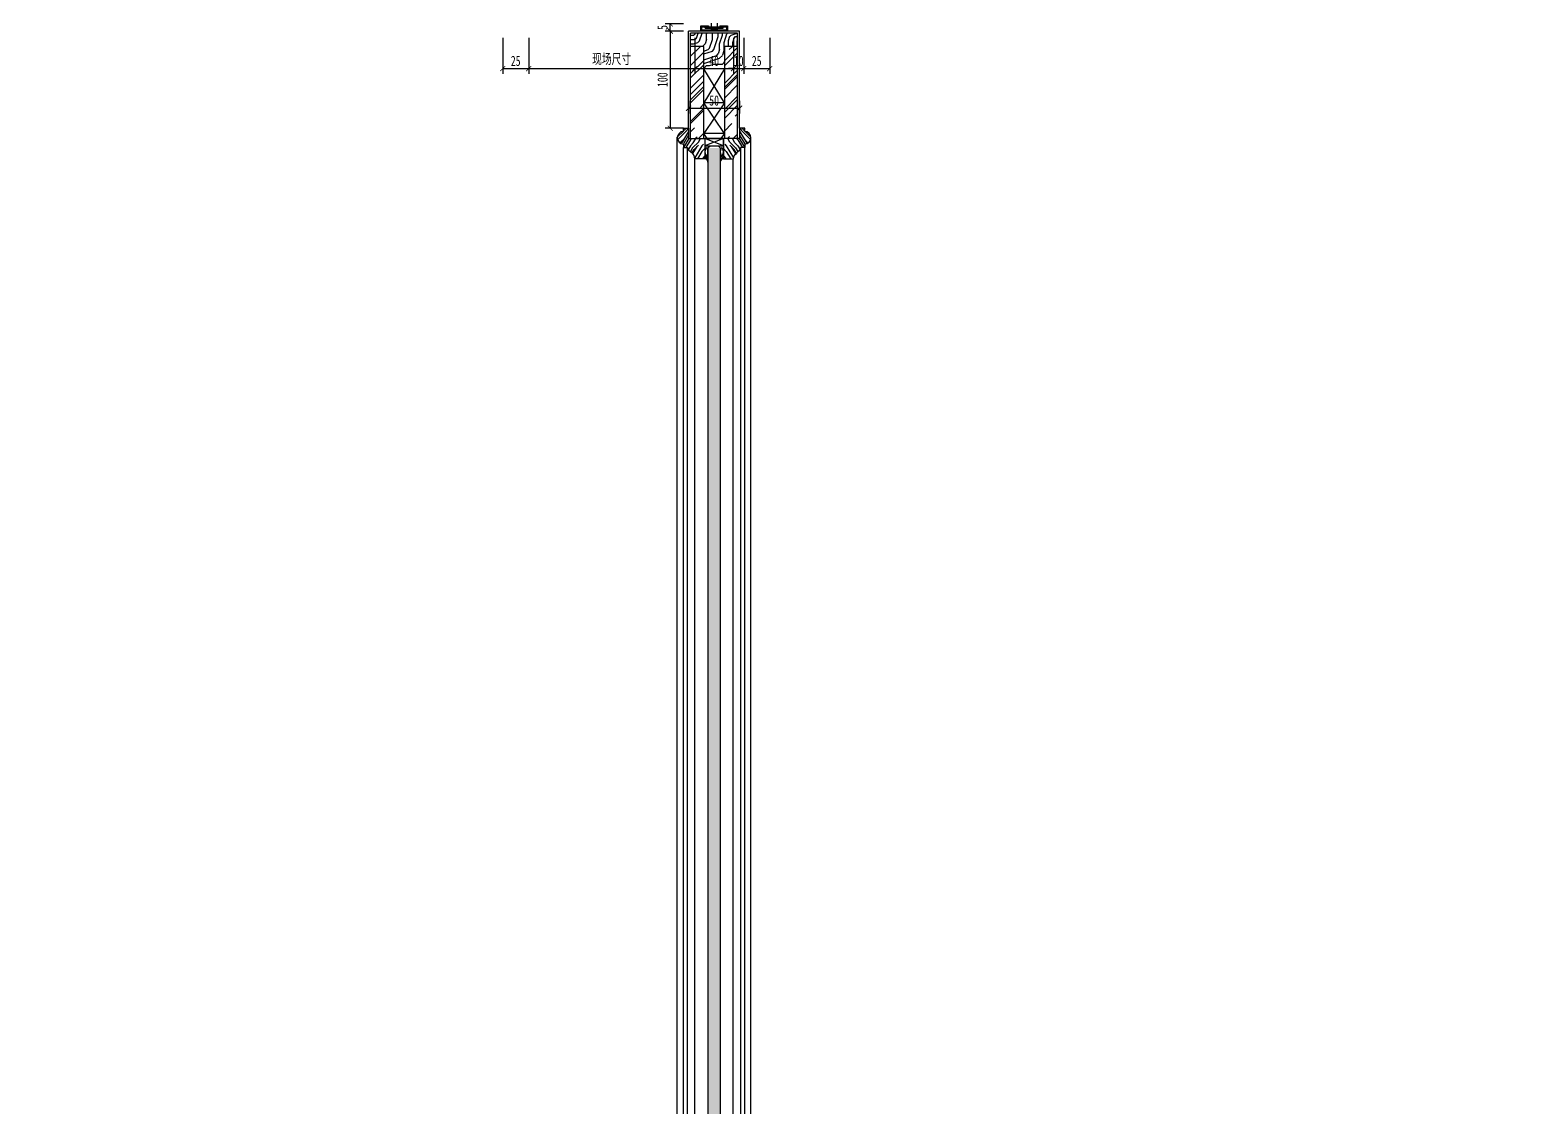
# Model space of a CAD drawing. Header units: millimetres. Extents: x 51249 to 2766742, y -599687 to -1280.
# Drawn here: x 73486 to 74952, y -128705 to -127652 of the extents above; entities that cross this region are included whole.
import ezdxf

# ---------------------------------------------------------------- set-up
doc = ezdxf.new("R2010")
doc.units = ezdxf.units.MM
doc.header["$LTSCALE"] = 10
doc.header["$PDMODE"] = 3
doc.linetypes.add('AUDIT_D_050706142524-0', pattern=[0])
doc.linetypes.add('DASHEDX2', pattern=[38.1, 25.4, -12.7])
for name, color, linetype in [('05', 8, 'Continuous'), ('1-LIGHT', 136, 'Continuous'), ('2-NORM', 3, 'Continuous'), ('4-Fine(立面细线)', 251, 'Continuous'), ('8', 8, 'Continuous'), ('D-Detail(节点图层)', 134, 'Continuous'), ('D-造型细线', 146, 'Continuous'), ('HATCH', 9, 'Continuous'), ('IDT-HATCH', 250, 'AUDIT_D_050706142524-0'), ('IRC-18Norm', 30, 'Continuous'), ('PUB_DIM', 8, 'Continuous')]:
    doc.layers.add(name, color=color, linetype=linetype)
doc.styles.add('DIM', font='SimSun.ttf', dxfattribs={"width": 0.7})
doc.dimstyles.new('25', dxfattribs={"dimscale": 25, "dimtxt": 2, "dimasz": 1, "dimexe": 1, "dimexo": 1, "dimgap": 0.5, "dimtad": 1, "dimdec": 0, "dimzin": 0, "dimdsep": 46, "dimtxsty": 'DIM', "dimblk": 'ARCHTICK', "dimcen": 0, "dimclrd": 5, "dimclre": 5, "dimclrt": 35, "dimadec": 0, "dimazin": 0, "dimtfac": 0.5, "dimtdec": 0, "dimtix": 1, "dimtmove": 2, "dimatfit": 2, "dimldrblk": 'A', "dimfxl": 0, "dimtolj": 1, "dimtzin": 0, "dimlwd": -1, "dimlwe": -1, "dimarcsym": 0})
doc.dimstyles.new('5', dxfattribs={"dimscale": 5, "dimtxt": 2, "dimasz": 1, "dimexe": 1, "dimexo": 1, "dimgap": 0.5, "dimtad": 1, "dimdec": 0, "dimrnd": 5, "dimzin": 0, "dimdsep": 46, "dimtxsty": 'DIM', "dimblk": 'ARCHTICK', "dimcen": 0, "dimclrd": 5, "dimclre": 5, "dimclrt": 35, "dimadec": 0, "dimazin": 0, "dimtfac": 0.5, "dimtdec": 0, "dimtix": 1, "dimtmove": 2, "dimatfit": 2, "dimldrblk": 'A', "dimfxl": 0, "dimtolj": 1, "dimtzin": 0, "dimlwd": -1, "dimlwe": -1, "dimarcsym": 0})

# ---------------------------------------------------------------- blocks, each defined once
blk = doc.blocks.new('A$C68266E9C')
at = {"layer": '4-Fine(立面细线)', "color": 251, "linetype": 'DASHEDX2', "ltscale": 0.02}
for p, q in [((8.5, 135.5, 0), (8.5, 131.7, 0)), ((10.1, 136, 0), (10.9, 136.8, 0)), ((11.7, 140, 0), (10.9, 139.2, 0)), ((18.9, 139.2, 0), (10.9, 139.2, 0)), ((10.9, 139.2, 0), (10.9, 136.8, 0)), ((10.9, 136.8, 0), (18.9, 136.8, 0)), ((11.7, 140, 0), (18.1, 140, 0)), ((11.7, 135.4, 0), (11.7, 131.7, 0)), ((18.1, 140, 0), (18.9, 139.2, 0)), ((18.1, 131.7, 0), (18.1, 135.5, 0)), ((18.9, 136.8, 0), (18.9, 139.2, 0)), ((19.7, 136, 0), (18.9, 136.8, 0)), ((21.3, 135.4, 0), (21.3, 131.7, 0)), ((10.1, 131.2, 0), (10.6, 130.4, 0)), ((19.7, 131.2, 0), (19.2, 130.4, 0))]:
    blk.add_line(p, q, dxfattribs=at)
at = {"layer": '4-Fine(立面细线)', "color": 251, "linetype": 'DASHEDX2', "ltscale": 0.02, "elevation": 0}
for points in [[(22.9, 127.2), (22.9, 128.8), (6.9, 128.8), (6.9, 127.2)], [(19.7, 128.8), (19.7, 130.4), (10.1, 130.4), (10.1, 128.8)]]:
    blk.add_lwpolyline(points, close=True, dxfattribs=at)
at = {"layer": '4-Fine(立面细线)', "color": 251, "linetype": 'DASHEDX2', "ltscale": 0.02}
for centre, radius, start, end in [((10.1, 133.3, 0), 2.67, 52.0453, 125.6573), ((15, 126.2, 0), 9.79, 71.496, 109.6632), ((19.7, 133.3, 0), 2.67, 52.0453, 125.6573), ((10.1, 133.8, 0), 2.67, 234.3427, 307.9547), ((15, 140.9, 0), 9.79, 250.3368, 288.504), ((19.7, 133.8, 0), 2.67, 234.3427, 307.9547)]:
    blk.add_arc(centre, radius, start, end, dxfattribs=at)
at = {"layer": 'D-造型细线', "ltscale": 0.15}
for p, q in [((10.9, 57.3, 0), (10.9, 127.2, 0)), ((18.9, 57.3, 0), (18.9, 127.2, 0)), ((8.1, 39.8, 0), (22.2, 39.8, 0)), ((8.1, 31.5, 0), (22.2, 31.5, 0)), ((12.1, 43.4, 0), (12.1, 2, 0)), ((12.1, 43.4, 0), (18.1, 43.4, 0)), ((18.1, 43.4, 0), (18.1, 2, 0)), ((2.1, 5, 0), (9.5, 5, 0)), ((2.1, 5, 0), (2.1, 0, 0)), ((6.3, 4, 0), (12.1, 4, 0)), ((6.3, 3, 0), (6.3, 4, 0)), ((6.3, 3, 0), (12.1, 3, 0)), ((9.5, 5, 0), (9.5, 4, 0)), ((12.1, 4, 0), (23.9, 4, 0)), ((12.1, 3, 0), (23.9, 3, 0)), ((12.1, 2, 0), (18.1, 2, 0)), ((20.7, 5, 0), (20.7, 4, 0)), ((23.9, 3, 0), (23.9, 4, 0)), ((28.1, 5, 0), (28.1, 0, 0))]:
    blk.add_line(p, q, dxfattribs=at)
at = {"layer": 'D-造型细线', "ltscale": 0.15, "elevation": 0}
for points in [[(5, 54.3), (5, 51.3), (2, 51.3)], [(7, 52.3), (7, 49.3), (4, 49.3)], [(4, 49.3), (4, 24.6), (9.1, 24.6)], [(4, 49.3), (4, 24.6), (9.1, 24.6)], [(25.2, 54.3), (5, 54.3)], [(23.2, 52.3), (7, 52.3)], [(21.1, 24.6), (26.2, 24.6), (26.2, 49.3)], [(21.1, 24.6), (26.2, 24.6), (26.2, 49.3)], [(23.2, 52.3), (23.2, 49.3), (26.2, 49.3)], [(25.2, 54.3), (25.2, 51.3), (28.2, 51.3)], [(20.7, 5), (28.1, 5), (28.1, 0), (2.1, 0), (2.1, 5), (9.5, 5)], [(20.7, 4), (27.1, 4), (27.1, 1), (3.1, 1), (3.1, 4), (9.5, 4)]]:
    blk.add_lwpolyline(points, dxfattribs=at)
for points in [[(2, 51.3), (2, 23.6, 0.414214), (3, 22.6), (8.1, 22.6, 0.414214), (9.1, 23.6), (9.1, 24.6)], [(2, 51.3), (2, 23.6, 0.414214), (3, 22.6), (8.1, 22.6, 0.414214), (9.1, 23.6), (9.1, 24.6)], [(21.1, 24.6), (21.1, 23.6, 0.414214), (22.1, 22.6), (28.2, 22.6), (28.2, 51.3)], [(21.1, 24.6), (21.1, 23.6, 0.414214), (22.1, 22.6), (27.2, 22.6, 0.414214), (28.2, 23.6), (28.2, 51.3)]]:
    blk.add_lwpolyline(points, format="xyb", dxfattribs=at)
for points in [[(6.1, 24.6), (7.1, 24.6, 0.414214), (8.1, 25.6), (8.1, 45.6, 0.414214), (7.1, 46.6), (6.1, 46.6, 0.414214), (5.1, 45.6), (5.1, 25.6, 0.414214)], [(24.2, 24.6), (23.2, 24.6, -0.414214), (22.2, 25.6), (22.2, 45.6, -0.414214), (23.2, 46.6), (24.2, 46.6, -0.414214), (25.2, 45.6), (25.2, 25.6, -0.414214)]]:
    blk.add_lwpolyline(points, format="xyb", close=True, dxfattribs=at)
for points in [[(9.2, 54.3), (21, 54.3), (21, 57.3), (9.2, 57.3)], [(9.2, 52.3), (21, 52.3), (21, 49.4), (9.2, 49.4)]]:
    blk.add_lwpolyline(points, close=True, dxfattribs=at)
blk = doc.blocks.new('_ArchTick')
at = {"color": 0, "linetype": 'ByBlock', "const_width": 0.15}
blk.add_lwpolyline([(-0.5, -0.5), (0.5, 0.5)], dxfattribs=at)
blk = doc.blocks.new('*D903')
at = {"color": 5, "ltscale": 0.15}
for p, q in [((73948, -127660.2), (73948, -127695.2)), ((73973.3, -127660.2), (73973.3, -127695.2)), ((73948, -127690.2), (73973.3, -127690.2))]:
    blk.add_line(p, q, dxfattribs=at)
at = {"layer": 'Defpoints', "color": 0, "ltscale": 0.15}
for p in [(73948, -127572.4, 0), (73973.3, -127572.4, 0), (73973.3, -127690.2)]:
    blk.add_point(p, dxfattribs=at)
at = {"color": 5, "ltscale": 0.15, "xscale": 5, "yscale": 5, "zscale": 5, "rotation": 180}
blk.add_blockref('_ArchTick', (73948, -127690.2), dxfattribs=at)
at = {"color": 5, "ltscale": 0.15, "xscale": 5, "yscale": 5, "zscale": 5}
blk.add_blockref('_ArchTick', (73973.3, -127690.2), dxfattribs=at)
at = {"color": 35, "ltscale": 0.15, "insert": (73960.6, -127682.7), "char_height": 10, "attachment_point": 5, "style": 'DIM'}
blk.add_mtext('\\A1;25', dxfattribs=at)
blk = doc.blocks.new('A')
for p, q in [((-1.435, 1.148), (-1.09, 1.437)), ((-1.09, 1.437), (0, 0)), ((-1.435, 1.148), (-0.369, 0)), ((-0.369, 0), (-2.127, 0)), ((-1.435, -1.148), (-0.369, 0)), ((-1.09, -1.437), (0, 0)), ((-1.435, -1.148), (-1.09, -1.437))]:
    blk.add_line(p, q)
for points in [[(-1.435, 1.148), (-1.09, 1.437), (-0.369, 0), (0, 0)], [(-1.435, -1.148), (-1.09, -1.437), (-0.369, 0), (0, 0)]]:
    blk.add_solid(points)
blk = doc.blocks.new('*D904')
at = {"color": 5, "ltscale": 0.15}
for p, q in [((73973.3, -127660.2), (73973.3, -127695.2)), ((74135.6, -127660.2), (74135.6, -127695.2)), ((73973.3, -127690.2), (74135.6, -127690.2))]:
    blk.add_line(p, q, dxfattribs=at)
at = {"layer": 'Defpoints', "color": 0, "ltscale": 0.15}
for p in [(73973.3, -127572.4, 0), (74135.6, -127646.4, 0), (74135.6, -127690.2)]:
    blk.add_point(p, dxfattribs=at)
at = {"color": 5, "ltscale": 0.15, "xscale": 5, "yscale": 5, "zscale": 5, "rotation": 180}
blk.add_blockref('_ArchTick', (73973.3, -127690.2), dxfattribs=at)
at = {"color": 5, "ltscale": 0.15, "xscale": 5, "yscale": 5, "zscale": 5}
blk.add_blockref('_ArchTick', (74135.6, -127690.2), dxfattribs=at)
at = {"color": 35, "ltscale": 0.15, "insert": (74054.4, -127681.2), "char_height": 10, "attachment_point": 5, "style": 'DIM'}
blk.add_mtext('\\A1;现场尺寸', dxfattribs=at)
blk = doc.blocks.new('*D905')
at = {"color": 5, "ltscale": 0.15}
for p, q in [((74135.6, -127660.2), (74135.6, -127695.2)), ((74173.6, -127660.2), (74173.6, -127695.2)), ((74135.6, -127690.2), (74173.6, -127690.2))]:
    blk.add_line(p, q, dxfattribs=at)
at = {"layer": 'Defpoints', "color": 0, "ltscale": 0.15}
for p in [(74135.6, -127646.4, 0), (74173.6, -127646.4, 0), (74173.6, -127690.2)]:
    blk.add_point(p, dxfattribs=at)
at = {"color": 5, "ltscale": 0.15, "xscale": 5, "yscale": 5, "zscale": 5, "rotation": 180}
blk.add_blockref('_ArchTick', (74135.6, -127690.2), dxfattribs=at)
at = {"color": 5, "ltscale": 0.15, "xscale": 5, "yscale": 5, "zscale": 5}
blk.add_blockref('_ArchTick', (74173.6, -127690.2), dxfattribs=at)
at = {"color": 35, "ltscale": 0.15, "insert": (74154.6, -127682.7), "char_height": 10, "attachment_point": 5, "style": 'DIM'}
blk.add_mtext('\\A1;40', dxfattribs=at)
blk = doc.blocks.new('*D906')
at = {"color": 5, "ltscale": 0.15}
for p, q in [((74173.6, -127660.2), (74173.6, -127695.2)), ((74183.6, -127660.2), (74183.6, -127695.2)), ((74173.6, -127690.2), (74168.6, -127690.2)), ((74173.6, -127690.2), (74183.6, -127690.2)), ((74183.6, -127690.2), (74188.6, -127690.2))]:
    blk.add_line(p, q, dxfattribs=at)
at = {"layer": 'Defpoints', "color": 0, "ltscale": 0.15}
for p in [(74173.6, -127646.4, 0), (74183.6, -127646.4, 0), (74183.6, -127690.2)]:
    blk.add_point(p, dxfattribs=at)
at = {"color": 5, "ltscale": 0.15, "xscale": 5, "yscale": 5, "zscale": 5}
blk.add_blockref('_ArchTick', (74173.6, -127690.2), dxfattribs=at)
at = {"color": 5, "ltscale": 0.15, "xscale": 5, "yscale": 5, "zscale": 5, "rotation": 180}
blk.add_blockref('_ArchTick', (74183.6, -127690.2), dxfattribs=at)
at = {"color": 35, "ltscale": 0.15, "insert": (74178.6, -127682.7), "char_height": 10, "attachment_point": 5, "style": 'DIM'}
blk.add_mtext('\\A1;10', dxfattribs=at)
blk = doc.blocks.new('*D907')
at = {"color": 5, "ltscale": 0.15}
for p, q in [((74183.6, -127660.2), (74183.6, -127695.2)), ((74208.9, -127660.2), (74208.9, -127695.2)), ((74183.6, -127690.2), (74208.9, -127690.2))]:
    blk.add_line(p, q, dxfattribs=at)
at = {"layer": 'Defpoints', "color": 0, "ltscale": 0.15}
for p in [(74208.9, -127566.4), (74183.6, -127646.4, 0), (74208.9, -127690.2)]:
    blk.add_point(p, dxfattribs=at)
at = {"color": 5, "ltscale": 0.15, "xscale": 5, "yscale": 5, "zscale": 5, "rotation": 180}
blk.add_blockref('_ArchTick', (74183.6, -127690.2), dxfattribs=at)
at = {"color": 5, "ltscale": 0.15, "xscale": 5, "yscale": 5, "zscale": 5}
blk.add_blockref('_ArchTick', (74208.9, -127690.2), dxfattribs=at)
at = {"color": 35, "ltscale": 0.15, "insert": (74196.2, -127682.7), "char_height": 10, "attachment_point": 5, "style": 'DIM'}
blk.add_mtext('\\A1;25', dxfattribs=at)
blk = doc.blocks.new('*D911')
at = {"color": 5, "ltscale": 0.15}
for p, q in [((74129.6, -127721.6), (74129.6, -127733.9)), ((74129.6, -127728.9), (74179.5, -127728.9)), ((74179.5, -127721.6), (74179.5, -127733.9))]:
    blk.add_line(p, q, dxfattribs=at)
at = {"layer": 'Defpoints', "color": 0, "ltscale": 0.15}
for p in [(74129.6, -127716.6, 0), (74179.5, -127716.6, 0), (74179.5, -127728.9)]:
    blk.add_point(p, dxfattribs=at)
at = {"color": 5, "ltscale": 0.15, "xscale": 5, "yscale": 5, "zscale": 5, "rotation": 180}
blk.add_blockref('_ArchTick', (74129.6, -127728.9), dxfattribs=at)
at = {"color": 5, "ltscale": 0.15, "xscale": 5, "yscale": 5, "zscale": 5}
blk.add_blockref('_ArchTick', (74179.5, -127728.9), dxfattribs=at)
at = {"color": 35, "ltscale": 0.15, "insert": (74154.6, -127721.4), "char_height": 10, "attachment_point": 5, "style": 'DIM'}
blk.add_mtext('\\A1;50', dxfattribs=at)
blk = doc.blocks.new('*D960')
at = {"color": 5, "ltscale": 0.15}
for p, q in [((74124.6, -127653.5), (74106.7, -127653.5)), ((74111.7, -127653.5), (74111.7, -127748.5)), ((74124.6, -127748.5), (74106.7, -127748.5))]:
    blk.add_line(p, q, dxfattribs=at)
at = {"layer": 'Defpoints', "color": 0, "ltscale": 0.15}
for p in [(74129.6, -127653.5, 0), (74111.7, -127748.5), (74129.6, -127748.5, 0)]:
    blk.add_point(p, dxfattribs=at)
at = {"color": 5, "ltscale": 0.15, "xscale": 5, "yscale": 5, "zscale": 5}
for p, rotation in [((74111.7, -127653.5), 90), ((74111.7, -127748.5), 270)]:
    blk.add_blockref('_ArchTick', p, dxfattribs=dict(at, rotation=rotation))
at = {"color": 35, "ltscale": 0.15, "insert": (74104.2, -127701), "char_height": 10, "attachment_point": 5, "rotation": 90, "style": 'DIM'}
blk.add_mtext('\\A1;100', dxfattribs=at)
blk = doc.blocks.new('*D961')
at = {"color": 5, "ltscale": 0.15}
for p, q in [((74111.7, -127646.4), (74111.7, -127641.4)), ((74124.6, -127646.4), (74106.7, -127646.4)), ((74124.6, -127653.5), (74106.7, -127653.5)), ((74111.7, -127653.5), (74111.7, -127646.4)), ((74111.7, -127653.5), (74111.7, -127658.5))]:
    blk.add_line(p, q, dxfattribs=at)
at = {"layer": 'Defpoints', "color": 0, "ltscale": 0.15}
for p in [(74111.7, -127646.4), (74129.6, -127646.4, 0), (74129.6, -127653.5, 0)]:
    blk.add_point(p, dxfattribs=at)
at = {"color": 5, "ltscale": 0.15, "xscale": 5, "yscale": 5, "zscale": 5}
for p, rotation in [((74111.7, -127646.4), 270), ((74111.7, -127653.5), 90)]:
    blk.add_blockref('_ArchTick', p, dxfattribs=dict(at, rotation=rotation))
at = {"color": 35, "ltscale": 0.15, "insert": (74104.2, -127650), "char_height": 10, "attachment_point": 5, "rotation": 90, "style": 'DIM'}
blk.add_mtext('\\A1;5', dxfattribs=at)
blk = doc.blocks.new('*D1063')
at = {"layer": 'D-Detail(节点图层)', "color": 5, "ltscale": 0.15}
for p, q in [((2766617, -121582.1), (2766742, -121582.1)), ((2766717, -121582.1), (2766717, -599673.1)), ((2766698.3, -599673.1), (2766742, -599673.1))]:
    blk.add_line(p, q, dxfattribs=at)
at = {"layer": 'Defpoints', "color": 0, "ltscale": 0.15}
for p in [(55453.8, -121582.1), (2766673.3, -599673.1), (2766717, -599673.1)]:
    blk.add_point(p, dxfattribs=at)
at = {"layer": 'D-Detail(节点图层)', "color": 5, "ltscale": 0.15, "xscale": 25, "yscale": 25, "zscale": 25}
for p, rotation in [((2766717, -121582.1), 90), ((2766717, -599673.1), 270)]:
    blk.add_blockref('_ArchTick', p, dxfattribs=dict(at, rotation=rotation))
at = {"layer": 'D-Detail(节点图层)', "color": 35, "ltscale": 0.15, "insert": (2766679.5, -360627.6), "char_height": 50, "attachment_point": 5, "rotation": 90, "style": 'DIM'}
blk.add_mtext('\\A1;478091', dxfattribs=at)

msp = doc.modelspace()

# ---------------------------------------------------------------- hatches: boundary and pattern name
at = {"ltscale": 0.15}
h = msp.add_hatch(dxfattribs=at)
h.set_pattern_fill('AR-SAND', color=251, scale=0.01, angle=90, style=0)
h.set_pattern_definition([(232.5, (74148.55657, -127771.4593), (-0.489413, 0.016), [0, -0.38608, 0, -0.4318, 0, -0.41275]), (262.5, (74148.5566, -127771.4593), (-0.716825, -0.449523), [0, -0.20828, 0, -0.34798, 0, -0.13335]), (302.5, (74148.55657, -127771.14687), (-0.001437, -0.790992), [0, -0.127, 0, -0.4572, 0, -0.5969]), (312.5, (74148.5566, -127771.1469), (-0.22293, -0.763556), [0, -0.0635, 0, -0.29972, 0, -0.3429])])
h.paths.add_polyline_path([(74145.6, -127771.5), (74145.6, -127772.6), (74145.9, -127773.9), (74146.2, -127774.7), (74146.5, -127775), (74146.7, -127775.1), (74147.1, -127775.3), (74147.3, -127775.2), (74147.6, -127775), (74147.8, -127774.8), (74148, -127774.4), (74148.2, -127774), (74148.3, -127773.7), (74148.3, -127773.4), (74148.4, -127773.1), (74148.5, -127772.8), (74148.5, -127772.5), (74148.5, -127772.1), (74148.6, -127771.5), (74148.6, -127781.5), (74148.4, -127780.6), (74148, -127779.8), (74147.7, -127779.4), (74147.4, -127779.1), (74147, -127778.9), (74146.6, -127778.7), (74146.2, -127778.6), (74145.9, -127778.5), (74145.6, -127778.5)])
h = msp.add_hatch(dxfattribs=at)
h.set_pattern_fill('AR-SAND', color=251, scale=0.01, angle=90, style=0)
h.set_pattern_definition([(307.5, (74160.55657, -127771.4593), (0.489413, 0.016), [0, -0.38608, 0, -0.4318, 0, -0.41275]), (277.5, (74160.5566, -127771.4593), (0.716825, -0.449523), [0, -0.20828, 0, -0.34798, 0, -0.13335]), (237.5, (74160.55657, -127771.14687), (0.001437, -0.790992), [0, -0.127, 0, -0.4572, 0, -0.5969]), (227.5, (74160.5566, -127771.1469), (0.22293, -0.763556), [0, -0.0635, 0, -0.29972, 0, -0.3429])])
h.paths.add_polyline_path([(74163.6, -127771.5), (74163.5, -127772.6), (74163.2, -127773.9), (74162.9, -127774.7), (74162.7, -127775), (74162.5, -127775.1), (74162.1, -127775.3), (74161.8, -127775.2), (74161.6, -127775), (74161.3, -127774.8), (74161.1, -127774.4), (74160.9, -127774), (74160.9, -127773.7), (74160.8, -127773.4), (74160.7, -127773.1), (74160.7, -127772.8), (74160.6, -127772.5), (74160.6, -127772.1), (74160.6, -127771.5), (74160.6, -127781.5), (74160.7, -127780.6), (74161.1, -127779.8), (74161.4, -127779.4), (74161.7, -127779.1), (74162.1, -127778.9), (74162.6, -127778.7), (74162.9, -127778.6), (74163.3, -127778.5), (74163.6, -127778.5)])
at = {"layer": '2-NORM'}
h = msp.add_hatch(dxfattribs=at)
h.set_pattern_fill('木纹01', color=251, scale=10, angle=315, style=0)
h.set_pattern_definition([(45, (-48452.34, -66806.716), (56.568542, 7e-15), [2, -38]), (45, (-48469.31, -66829.343), (56.568542, 7e-15), [4, -36]), (45, (-48449.51, -66812.373), (56.568542, 7e-15), [2, -38]), (45, (-48463.654, -66832.17), (56.568542, 7e-15), [2, -38]), (45, (-48445.27, -66816.615), (56.568542, 7e-15), [2, -38]), (45, (-48459.41, -66833.586), (56.568542, 7e-15), [2, -38]), (45, (-48442.44, -66819.444), (56.568542, 7e-15), [2, -38]), (45, (-48455.17, -66837.83), (56.568542, 7e-15), [2, -22, 2, -14]), (45, (-48452.34, -66840.657), (56.568542, 7e-15), [4, -20, 2, -14]), (45, (-48449.51, -66846.314), (56.568542, 7e-15), [2, -6, 2, -16, 2, -12]), (45, (-48448.097, -66850.557), (56.568542, 7e-15), [2, -8, 4, -26]), (45, (-48428.3, -66833.586), (56.568542, 7e-15), [2, -38]), (45, (-48445.27, -66853.385), (56.568542, 7e-15), [2, -10, 2, -26]), (360, (-48474.967, -66829.343), (28.284271, -28.284271), [5.65684, -50.911702]), (360, (-48450.926, -66805.302), (28.284271, -28.284271), [11.313708, -45.254834]), (360, (-48436.784, -66819.444), (28.284271, -28.284271), [2.8284, -53.740142]), (360, (-48457.997, -66846.314), (28.284271, -28.284271), [8.48528, -48.083262]), (360, (-48433.955, -66822.272), (28.284271, -28.284271), [14.142136, -42.426406]), (360, (-48429.713, -66826.515), (28.284271, -28.284271), [8.48528, -48.083262]), (90, (-48432.54, -66835), (28.284271, 28.284271), [2.8284, -53.740142]), (90, (-48465.068, -66822.272), (28.284271, 28.284271), [5.65684, -50.911702]), (90, (-48452.34, -66832.172), (28.284271, 28.284271), [5.65684, -50.911702]), (90, (-48449.511, -66818.03), (28.284271, 28.284271), [5.65684, -50.911702]), (90, (-48439.612, -66830.758), (28.284271, 28.284271), [5.65684, -50.911702]), (90, (-48435.37, -66832.172), (28.284271, 28.284271), [8.48528, -48.083262]), (90, (-48459.41, -66822.272), (28.284271, 28.284271), [8.48528, -48.083262]), (90, (-48453.754, -66819.444), (28.284271, 28.284271), [8.48528, -48.083262]), (90, (-48448.097, -66833.586), (28.284271, 28.284271), [8.48528, -48.083262]), (90, (-48443.855, -66832.172), (28.284271, 28.284271), [8.48528, -48.083262]), (18.434949, (-48467.896, -66833.586), (28.2842713, 28.2842712), [4.472136, -84.970583]), (18.434949, (-48448.097, -66810.959), (28.2842713, 28.2842712), [17.888544, -71.554175]), (18.434949, (-48443.855, -66815.201), (28.2842713, 28.2842712), [17.888544, -71.554175]), (18.434949, (-48441.026, -66818.03), (28.2842713, 28.2842712), [17.88856, -26.8, 8.9444, -35.809759]), (18.434949, (-48433.955, -66819.444), (28.2842713, 28.2842712), [4.472136, -84.970583]), (18.434949, (-48449.511, -66854.8), (28.2842713, 28.2842712), [4.472136, -84.970583]), (18.434949, (-48426.884, -66832.172), (28.2842713, 28.2842712), [8.944272, -80.498447]), (71.565051, (-48459.411, -66813.787), (28.2842712, 28.2842713), [8.944272, -80.498447]), (71.565051, (-48462.24, -66830.758), (28.2842712, 28.2842713), [8.944272, -80.498447]), (71.565051, (-48466.482, -66826.515), (28.2842712, 28.2842713), [4.472136, -84.970447]), (71.565051, (-48457.997, -66832.172), (28.2842712, 28.2842713), [13.416408, -76.026311]), (71.565051, (-48452.34, -66826.515), (28.2842712, 28.2842713), [8.944272, -80.498447]), (71.565051, (-48448.097, -66825.1), (28.2842712, 28.2842713), [8.944272, -80.498447]), (71.565051, (-48453.754, -66836.414), (28.2842712, 28.2842713), [4.472136, -84.970447]), (71.565051, (-48449.511, -66837.829), (28.2842712, 28.2842713), [4.472136, -84.970447]), (71.565051, (-48432.541, -66832.172), (28.2842712, 28.2842713), [4.472136, -84.970447]), (71.565051, (-48443.855, -66823.686), (28.2842712, 28.2842713), [4.472136, -84.970447]), (71.565051, (-48448.097, -66844.9), (28.2842712, 28.2842713), [13.416408, -76.026311]), (71.565051, (-48446.683, -66849.142), (28.2842712, 28.2842713), [8.944272, -80.498447]), (71.565051, (-48439.612, -66825.1), (28.2842712, 28.2842713), [4.472, -40.248, 4.472, -40.250719]), (71.565051, (-48442.44, -66839.243), (28.2842712, 28.2842713), [8.944272, -80.498447]), (71.565051, (-48438.198, -66840.657), (28.2842712, 28.2842713), [8.944272, -80.498447]), (71.565051, (-48443.855, -66851.97), (28.2842712, 28.2842713), [8.944272, -80.498447]), (71.565051, (-48435.37, -66843.485), (28.2842712, 28.2842713), [8.944272, -80.498447])])
h.paths.add_polyline_path([(74144.6, -127690.5), (74144.6, -127668.5), (74131.6, -127668.5), (74131.6, -127655.5), (74177.6, -127655.5), (74177.6, -127668.5), (74164.6, -127668.5), (74164.6, -127690.5)])
at = {"layer": '8'}
h = msp.add_hatch(dxfattribs=at)
h.set_pattern_fill('AR-RROOF', color=256, scale=15, angle=315, style=0)
h.set_pattern_definition([(45, (139349.348, -332716.585), (33.9411255, 12.7279221), [225, -30, 75, -15]), (45, (139368.758, -332707.781), (3.5001786, -24.713382), [45, -4.95, 90, -11.25]), (45, (139363.666, -332720.297), (62.2607521, 48.0479058), [120, -21, 60, -15])])
h.paths.add_polyline_path([(74144.6, -127758.5), (74131.6, -127758.5), (74131.6, -127668.5), (74144.6, -127668.5)])
h.paths.add_polyline_path([(74177.5, -127758.5), (74164.6, -127758.5), (74164.6, -127668.5), (74177.5, -127668.5)])
at = {"layer": 'HATCH', "ltscale": 30}
h = msp.add_hatch(dxfattribs=at)
h.set_pattern_fill('ZIGZAG', color=251, scale=66.666667, angle=-135, style=0)
h.set_pattern_definition([(315, (74151.3395, -129078.33), (2e-15, -11.785113), [8.33333, -8.33333]), (225, (74157.232, -129084.223), (-11.785113, -2e-15), [8.33333, -8.33333])])
h.paths.add_polyline_path([(74160.6, -129882.4), (74148.6, -129882.4), (74148.6, -127767.7), (74160.6, -127767.7)])
at = {"layer": 'IDT-HATCH'}
h = msp.add_hatch(dxfattribs=at)
h.set_pattern_fill('木纹02', color=8, scale=10, angle=495, style=0, pattern_type=2)
h.set_pattern_definition([(225, (-49057.94, -73233.486), (-28.284271, 28.284271), [8, -12, 4, -16]), (225, (-49078.446, -73252.577), (-28.284271, 28.284271), [8, -32]), (225, (-49077.03, -73248.335), (-28.284271, 28.284271), [4, -36]), (225, (-49062.183, -73232.07), (-28.284271, 28.284271), [2, -28, 2, -8]), (225, (-49073.496, -73240.557), (-28.284271, 28.284271), [8, -12, 2, -18]), (225, (-49067.132, -73232.78), (-28.284271, 28.284271), [6, -34]), (225, (-49074.91, -73239.142), (-28.284271, 28.284271), [12, -28]), (225, (-49067.132, -73229.95), (-28.284271, 28.284271), [8, -32]), (225, (-49079.153, -73240.557), (-28.284271, 28.284271), [20, -20]), (225, (-49072.082, -73230.657), (-28.284271, 28.284271), [4, -12, 8, -16]), (225, (-49092.59, -73249.75), (-28.284271, 28.284271), [8, -32]), (225, (-49087.64, -73243.385), (-28.284271, 28.284271), [4, -36]), (225, (-49082.69, -73237.02), (-28.284271, 28.284271), [4, -36]), (225, (-49069.254, -73222.17), (-28.284271, 28.284271), [8, -32]), (225, (-49084.103, -73235.607), (-28.284271, 28.284271), [8, -32]), (225, (-49085.517, -73234.193), (-28.284271, 28.284271), [8, -8, 8, -16]), (225, (-49081.274, -73227.12), (-28.284271, 28.284271), [4, -20, 8, -8]), (225, (-49087.64, -73232.07), (-28.284271, 28.284271), [12, -28]), (225, (-49089.053, -73230.657), (-28.284271, 28.284271), [8, -32]), (225, (-49078.446, -73218.636), (-28.284271, 28.284271), [12, -16, 4, -8]), (225, (-49079.86, -73217.222), (-28.284271, 28.284271), [20, -20]), (225, (-49097.538, -73233.486), (-28.284271, 28.284271), [4, -36]), (225, (-49089.76, -73224.293), (-28.284271, 28.284271), [8, -32]), (225, (-49084.81, -73217.93), (-28.284271, 28.284271), [4, -16, 4, -16]), (225, (-49082.69, -73214.394), (-28.284271, 28.284271), [4, -12, 8, -16]), (225, (-49089.053, -73219.343), (-28.284271, 28.284271), [4, -20, 4, -12]), (225, (-49095.417, -73224.293), (-28.284271, 28.284271), [12, -28]), (225, (-49085.517, -73211.565), (-28.284271, 28.284271), [8, -32]), (225, (-49100.366, -73225), (-28.284271, 28.284271), [4, -36]), (225, (-49106.73, -73229.95), (-28.284271, 28.284271), [4, -36]), (210.9637565, (-49079.86, -73251.163), (-28.28427125, -28.28427125), [4.12, -160.804221]), (210.9637565, (-49089.053, -73247.628), (-28.28427125, -28.28427125), [4.12, -160.804221]), (210.9637565, (-49103.195, -73227.829), (-28.28427125, -28.28427125), [4.12, -160.804221]), (210.9637565, (-49084.103, -73229.95), (-28.28427125, -28.28427125), [4.12, -160.804221]), (210.9637565, (-49094.002, -73231.364), (-28.28427125, -28.28427125), [4.12, -160.804221]), (210.9637565, (-49094.709, -73236.314), (-28.28427125, -28.28427125), [4.12, -160.804221]), (210.9637565, (-49085.517, -73217.222), (-28.28427125, -28.28427125), [4.12, -160.804221]), (210.9637565, (-49095.417, -73229.95), (-28.28427125, -28.28427125), [4.12, -160.804221]), (210.9637565, (-49090.467, -73246.213), (-28.28427125, -28.28427125), [8.24, -156.684221]), (210.9637565, (-49089.76, -73241.264), (-28.28427125, -28.28427125), [8.24, -156.684221]), (210.9637565, (-49091.174, -73239.8495), (-28.28427125, -28.28427125), [8.24, -156.684221]), (59.0362435, (-49073.496, -73240.557), (28.28427125, 28.28427125), [4.12, -8.24, 4.12, -148.444221]), (59.0362435, (-49072.082, -73230.657), (28.28427125, 28.28427125), [4.12, -160.804221]), (59.0362435, (-49084.81, -73217.929), (28.28427125, 28.28427125), [8.24, -156.684221]), (30.9637565, (-49078.446, -73252.577), (28.28427125, 28.28427125), [4.12, -160.804221]), (239.0362435, (-49084.103, -73258.234), (-28.28427125, -28.28427125), [4.12, -160.804221]), (239.0362435, (-49085.517, -73239.8495), (-28.28427125, -28.28427125), [4.12, -160.804221]), (239.0362435, (-49096.124, -73240.557), (-28.28427125, -28.28427125), [4.12, -160.804221]), (239.0362435, (-49086.931, -73227.122), (-28.28427125, -28.28427125), [4.12, -160.804221]), (239.0362435, (-49087.638, -73220.758), (-28.28427125, -28.28427125), [4.12, -160.804221]), (239.0362435, (-49091.881, -73222.172), (-28.28427125, -28.28427125), [4.12, -160.804221]), (239.0362435, (-49086.931, -73227.122), (-28.28427125, -28.28427125), [4.12, -160.804221]), (239.0362435, (-49099.659, -73231.364), (-28.28427125, -28.28427125), [16.48, -148.444221]), (239.0362435, (-49063.597, -73233.486), (-28.28427125, -28.28427125), [16.48, -148.444221]), (239.0362435, (-49068.547, -73234.193), (-28.28427125, -28.28427125), [16.48, -148.444221]), (239.0362435, (-49072.789, -73235.607), (-28.28427125, -28.28427125), [4.12, -8.24, 8.24, -144.324221]), (239.0362435, (-49074.91, -73233.486), (-28.28427125, -28.28427125), [8.24, -8.24, 8.24, -140.204221]), (239.0362435, (-49074.91, -73227.829), (-28.28427125, -28.28427125), [16.48, -148.444221]), (239.0362435, (-49074.203, -73222.879), (-28.28427125, -28.28427125), [16.48, -148.444221]), (239.0362435, (-49075.618, -73221.465), (-28.28427125, -28.28427125), [16.48, -148.444221]), (239.0362435, (-49103.902, -73232.778), (-28.28427125, -28.28427125), [4.12, -160.804221]), (239.0362325, (-49109.559, -73232.778), (-28.2842767, -28.2842658), [8.24, -156.684221]), (239.0362325, (-49091.174, -73217.222), (-28.2842767, -28.2842658), [8.24, -156.684221]), (239.0362425, (-49063.597, -73239.142), (-28.28427174, -28.28427075), [16.48, -148.444221]), (239.0362425, (-49100.366, -73236.314), (-28.28427174, -28.28427075), [12.36, -152.564221]), (239.0362425, (-49101.073, -73241.264), (-28.28427174, -28.28427075), [24.72, -140.204221])])
edge = h.paths.add_edge_path()
edge.add_arc((74074.7, -127853.6), 99.8, 414.4029, 415.8996)
edge.add_arc((74133.7, -127766.8), 5.15, 544.9244, 593.5571, ccw=False)
edge.add_line((74128.6, -127767.3), (74124.6, -127767.3))
edge.add_line((74124.6, -127767.3), (74124.6, -127763.5))
edge.add_arc((74124.8, -127757.3), 6.26, 452.3383, 627.6617, ccw=False)
edge.add_line((74124.6, -127751), (74124.6, -127748.5))
edge.add_line((74124.6, -127748.5), (74129.6, -127748.5))
edge.add_line((74129.6, -127748.5), (74129.6, -127758.5))
edge.add_line((74129.6, -127758.5), (74145.6, -127758.5))
edge.add_line((74145.6, -127758.5), (74145.6, -127778.5))
edge.add_line((74145.6, -127778.5), (74135.8, -127778.5))
edge.add_arc((74127.5, -127778.9), 8.29, 362.2828, 410.4186)
h = msp.add_hatch(dxfattribs=at)
h.set_pattern_fill('木纹02', color=8, scale=10, angle=675, style=0, pattern_type=2)
h.set_pattern_definition([(315, (197367.053, -73233.486), (28.284271, 28.284271), [8, -12, 4, -16]), (315, (197387.56, -73252.577), (28.284271, 28.284271), [8, -32]), (315, (197386.145, -73248.335), (28.284271, 28.284271), [4, -36]), (315, (197371.296, -73232.07), (28.284271, 28.284271), [2, -28, 2, -8]), (315, (197382.61, -73240.557), (28.284271, 28.284271), [8, -12, 2, -18]), (315, (197376.245, -73232.78), (28.284271, 28.284271), [6, -34]), (315, (197384.024, -73239.142), (28.284271, 28.284271), [12, -28]), (315, (197376.245, -73229.95), (28.284271, 28.284271), [8, -32]), (315, (197388.266, -73240.557), (28.284271, 28.284271), [20, -20]), (315, (197381.195, -73230.657), (28.284271, 28.284271), [4, -12, 8, -16]), (315, (197401.7, -73249.75), (28.284271, 28.284271), [8, -32]), (315, (197396.75, -73243.385), (28.284271, 28.284271), [4, -36]), (315, (197391.8, -73237.02), (28.284271, 28.284271), [4, -36]), (315, (197378.367, -73222.17), (28.284271, 28.284271), [8, -32]), (315, (197393.216, -73235.607), (28.284271, 28.284271), [8, -32]), (315, (197394.63, -73234.193), (28.284271, 28.284271), [8, -8, 8, -16]), (315, (197390.388, -73227.12), (28.284271, 28.284271), [4, -20, 8, -8]), (315, (197396.75, -73232.07), (28.284271, 28.284271), [12, -28]), (315, (197398.166, -73230.657), (28.284271, 28.284271), [8, -32]), (315, (197387.56, -73218.636), (28.284271, 28.284271), [12, -16, 4, -8]), (315, (197388.973, -73217.222), (28.284271, 28.284271), [20, -20]), (315, (197406.65, -73233.486), (28.284271, 28.284271), [4, -36]), (315, (197398.873, -73224.293), (28.284271, 28.284271), [8, -32]), (315, (197393.923, -73217.93), (28.284271, 28.284271), [4, -16, 4, -16]), (315, (197391.8, -73214.394), (28.284271, 28.284271), [4, -12, 8, -16]), (315, (197398.166, -73219.343), (28.284271, 28.284271), [4, -20, 4, -12]), (315, (197404.53, -73224.293), (28.284271, 28.284271), [12, -28]), (315, (197394.63, -73211.565), (28.284271, 28.284271), [8, -32]), (315, (197409.48, -73225), (28.284271, 28.284271), [4, -36]), (315, (197415.843, -73229.95), (28.284271, 28.284271), [4, -36]), (329.0362435, (197388.973, -73251.163), (28.28427125, -28.28427125), [4.12, -160.804221]), (329.0362435, (197398.166, -73247.628), (28.28427125, -28.28427125), [4.12, -160.804221]), (329.0362435, (197412.308, -73227.829), (28.28427125, -28.28427125), [4.12, -160.804221]), (329.0362435, (197393.216, -73229.95), (28.28427125, -28.28427125), [4.12, -160.804221]), (329.0362435, (197403.1155, -73231.364), (28.28427125, -28.28427125), [4.12, -160.804221]), (329.0362435, (197403.823, -73236.314), (28.28427125, -28.28427125), [4.12, -160.804221]), (329.0362435, (197394.63, -73217.222), (28.28427125, -28.28427125), [4.12, -160.804221]), (329.0362435, (197404.53, -73229.95), (28.28427125, -28.28427125), [4.12, -160.804221]), (329.0362435, (197399.58, -73246.213), (28.28427125, -28.28427125), [8.24, -156.684221]), (329.0362435, (197398.873, -73241.264), (28.28427125, -28.28427125), [8.24, -156.684221]), (329.0362435, (197400.287, -73239.8495), (28.28427125, -28.28427125), [8.24, -156.684221]), (120.9637565, (197382.609, -73240.557), (-28.28427125, 28.28427125), [4.12, -8.24, 4.12, -148.444221]), (120.9637565, (197381.195, -73230.657), (-28.28427125, 28.28427125), [4.12, -160.804221]), (120.9637565, (197393.923, -73217.929), (-28.28427125, 28.28427125), [8.24, -156.684221]), (149.0362435, (197387.559, -73252.577), (-28.28427125, 28.28427125), [4.12, -160.804221]), (300.9637565, (197393.216, -73258.234), (28.28427125, -28.28427125), [4.12, -160.804221]), (300.9637565, (197394.63, -73239.8495), (28.28427125, -28.28427125), [4.12, -160.804221]), (300.9637565, (197405.237, -73240.557), (28.28427125, -28.28427125), [4.12, -160.804221]), (300.9637565, (197396.044, -73227.122), (28.28427125, -28.28427125), [4.12, -160.804221]), (300.9637565, (197396.752, -73220.758), (28.28427125, -28.28427125), [4.12, -160.804221]), (300.9637565, (197400.994, -73222.172), (28.28427125, -28.28427125), [4.12, -160.804221]), (300.9637565, (197396.044, -73227.122), (28.28427125, -28.28427125), [4.12, -160.804221]), (300.9637565, (197408.772, -73231.364), (28.28427125, -28.28427125), [16.48, -148.444221]), (300.9637565, (197372.71, -73233.486), (28.28427125, -28.28427125), [16.48, -148.444221]), (300.9637565, (197377.66, -73234.193), (28.28427125, -28.28427125), [16.48, -148.444221]), (300.9637565, (197381.902, -73235.607), (28.28427125, -28.28427125), [4.12, -8.24, 8.24, -144.324221]), (300.9637565, (197384.024, -73233.486), (28.28427125, -28.28427125), [8.24, -8.24, 8.24, -140.204221]), (300.9637565, (197384.024, -73227.829), (28.28427125, -28.28427125), [16.48, -148.444221]), (300.9637565, (197383.3165, -73222.879), (28.28427125, -28.28427125), [16.48, -148.444221]), (300.9637565, (197384.731, -73221.465), (28.28427125, -28.28427125), [16.48, -148.444221]), (300.9637565, (197413.015, -73232.778), (28.28427125, -28.28427125), [4.12, -160.804221]), (300.9637675, (197418.672, -73232.778), (28.2842767, -28.2842658), [8.24, -156.684221]), (300.9637675, (197400.287, -73217.222), (28.2842767, -28.2842658), [8.24, -156.684221]), (300.9637575, (197372.71, -73239.142), (28.28427174, -28.28427075), [16.48, -148.444221]), (300.9637575, (197409.479, -73236.314), (28.28427174, -28.28427075), [12.36, -152.564221]), (300.9637575, (197410.187, -73241.264), (28.28427174, -28.28427075), [24.72, -140.204221])])
edge = h.paths.add_edge_path()
edge.add_arc((74234.4, -127853.6), 99.8, 484.1004, 485.5971, ccw=False)
edge.add_arc((74175.4, -127766.8), 5.15, 306.4429, 355.0756)
edge.add_line((74180.5, -127767.3), (74184.5, -127767.3))
edge.add_line((74184.5, -127767.3), (74184.5, -127763.5))
edge.add_arc((74184.3, -127757.3), 6.26, 272.3383, 447.6617)
edge.add_line((74184.5, -127751), (74184.5, -127748.5))
edge.add_line((74184.5, -127748.5), (74179.5, -127748.5))
edge.add_line((74179.5, -127748.5), (74179.5, -127758.5))
edge.add_line((74179.5, -127758.5), (74163.6, -127758.5))
edge.add_line((74163.6, -127758.5), (74163.6, -127778.5))
edge.add_line((74163.6, -127778.5), (74173.3, -127778.5))
edge.add_arc((74181.6, -127778.9), 8.29, 489.5814, 537.7172, ccw=False)

# ---------------------------------------------------------------- linework, layer by layer
at = {"layer": '05'}
for p, q in [((74131.6, -127758.5, 0), (74131.6, -127655.5, 0)), ((74177.5, -127758.5, 0), (74177.5, -127655.5, 0)), ((74118.6, -129892.8, 0), (74118.6, -127757.3, 0)), ((74190.6, -129892.8, 0), (74190.6, -127757.3, 0)), ((74124.6, -129882.8, 0), (74124.6, -127767.3, 0)), ((74128.6, -129882.8, 0), (74128.6, -127767.3, 0)), ((74180.6, -129882.8, 0), (74180.6, -127767.3, 0)), ((74184.6, -129882.8, 0), (74184.6, -127767.3, 0)), ((74135.8, -129871.6, 0), (74135.8, -127778.5, 0)), ((74173.3, -129871.6, 0), (74173.3, -127778.5, 0))]:
    msp.add_line(p, q, dxfattribs=at)
at = {"layer": '1-LIGHT', "color": 8}
for p, q in [((74164.6, -127690.5, 0), (74144.6, -127723.5, 0)), ((74164.6, -127723.5, 0), (74144.6, -127690.5, 0)), ((74164.6, -127723.5, 0), (74144.6, -127723.5, 0)), ((74164.6, -127723.5, 0), (74144.6, -127753.5, 0)), ((74164.6, -127753.5, 0), (74144.6, -127723.5, 0)), ((74164.6, -127753.5, 0), (74144.6, -127753.5, 0)), ((74147.9, -127758.5, 0), (74144.6, -127753.5, 0)), ((74163.6, -127765.5, 0), (74145.6, -127758.5, 0)), ((74163.6, -127758.5, 0), (74145.6, -127765.5, 0)), ((74164.6, -127753.5, 0), (74161.2, -127758.5, 0))]:
    msp.add_line(p, q, dxfattribs=at)
at = {"layer": '2-NORM', "color": 38}
msp.add_line((74177.6, -127655.5, 0), (74131.6, -127655.5, 0), dxfattribs=at)
at = {"layer": '2-NORM', "color": 134}
for p, q in [((74144.6, -127668.5, 0), (74131.6, -127668.5, 0)), ((74144.6, -127758.5, 0), (74144.6, -127668.5, 0)), ((74164.6, -127668.5, 0), (74164.6, -127758.5, 0)), ((74177.5, -127668.5, 0), (74164.6, -127668.5, 0)), ((74164.6, -127690.5, 0), (74144.6, -127690.5, 0)), ((74145.6, -127758.5, 0), (74163.6, -127758.5, 0))]:
    msp.add_line(p, q, dxfattribs=at)
at = {"layer": '2-NORM', "color": 134, "elevation": 0}
msp.add_lwpolyline([(74145.6, -127758.5), (74145.6, -127765.5), (74163.6, -127765.5), (74163.6, -127758.5)], close=True, dxfattribs=at)
at = {"layer": '2-NORM', "color": 134}
for centre, start, end in [((74145.6, -127781.5, 0), 0, 90), ((74163.6, -127781.5, 0), 90, 180)]:
    msp.add_arc(centre, 3, start, end, dxfattribs=at)
at = {"layer": 'IRC-18Norm', "color": 2}
for p, q in [((74129.6, -127748.5, 0), (74129.6, -127653.5, 0)), ((74179.5, -127653.5, 0), (74129.6, -127653.5, 0)), ((74179.5, -127748.5, 0), (74179.5, -127653.5, 0)), ((74124.6, -127764, 0), (74124.6, -127767.3, 0)), ((74124.6, -127767.3, 0), (74128.6, -127767.3, 0)), ((74184.5, -127767.3, 0), (74180.5, -127767.3, 0)), ((74184.5, -127764, 0), (74184.5, -127767.3, 0))]:
    msp.add_line(p, q, dxfattribs=at)
at = {"layer": 'IRC-18Norm', "color": 1}
for p, q in [((74148.6, -127767.7, 0), (74150.7, -127765.5, 0)), ((74148.6, -127767.7, 0), (74148.6, -129882.4, 0)), ((74160.6, -127767.7, 0), (74158.4, -127765.5, 0)), ((74160.6, -127767.7, 0), (74160.6, -129882.4, 0))]:
    msp.add_line(p, q, dxfattribs=at)
at = {"layer": 'IRC-18Norm', "color": 2, "elevation": 0}
for points in [[(74124.6, -127751.5), (74124.6, -127748.5), (74129.6, -127748.5), (74129.6, -127758.5), (74145.6, -127758.5), (74145.6, -127778.5), (74135.8, -127778.5)], [(74184.5, -127751.5), (74184.5, -127748.5), (74179.5, -127748.5), (74179.5, -127758.5), (74163.6, -127758.5), (74163.6, -127778.5), (74173.3, -127778.5)]]:
    msp.add_lwpolyline(points, dxfattribs=at)
at = {"layer": 'IRC-18Norm', "color": 2}
for centre, radius, start, end in [((74124.8, -127757.8, 0), 6.26, 92.3383, 267.6617), ((74184.3, -127757.8, 0), 6.26, 272.3383, 87.6617), ((74133.7, -127766.8, 0), 5.15, 184.9244, 233.5571), ((74074.7, -127853.6, 0), 99.8, 54.4029, 55.8996), ((74127.5, -127778.9, 0), 8.29, 2.2828, 50.4186), ((74181.6, -127778.9, 0), 8.29, 129.5814, 177.7172), ((74234.4, -127853.6, 0), 99.8, 124.1004, 125.5971), ((74175.4, -127766.8, 0), 5.15, 306.4429, 355.0756)]:
    msp.add_arc(centre, radius, start, end, dxfattribs=at)
at = {"layer": 'PUB_DIM', "ltscale": 30, "extrusion": (0, 0, -1)}
for centre, ratio in [((74147.1, -127771.5, 0), 0.394045), ((74162.1, -127771.5, 0), 0.393869)]:
    msp.add_ellipse(centre, major_axis=(0, -3.81), ratio=ratio, dxfattribs=at)

# ---------------------------------------------------------------- block references
at = {"color": 2, "ltscale": 0.15}
msp.add_blockref('A$C68266E9C', (74139.5, -127653.5, 0), dxfattribs=at)

# ---------------------------------------------------------------- dimensions: what is measured, and where the dimension line sits
for base, p1, p2, picture, middle in [((74208.9, -127690.2), (74183.6, -127646.4, 0), (74208.9, -127566.4), '*D907', (74196.2, -127682.7)), ((73973.3, -127690.2), (73948, -127572.4, 0), (73973.3, -127572.4, 0), '*D903', (73960.6, -127682.7)), ((74183.6, -127690.2), (74173.6, -127646.4, 0), (74183.6, -127646.4, 0), '*D906', (74178.6, -127682.7)), ((74179.5, -127728.9), (74129.6, -127716.6, 0), (74179.5, -127716.6, 0), '*D911', (74154.6, -127721.4))]:
    dim = msp.add_linear_dim(base=base, p1=p1, p2=p2, dimstyle='5', override={"dimfxl": 6}, dxfattribs=at)
    dim.commit()
    dim.dimension.update_dxf_attribs({"geometry": picture, "text_midpoint": middle})
for base, p1, p2, text, picture, middle in [((74135.6, -127690.2), (73973.3, -127572.4, 0), (74135.6, -127646.4, 0), '现场尺寸', '*D904', (74054.4, -127681.2)), ((74173.6, -127690.2), (74135.6, -127646.4, 0), (74173.6, -127646.4, 0), '40', '*D905', (74154.6, -127682.7))]:
    dim = msp.add_linear_dim(base=base, p1=p1, p2=p2, text=text, dimstyle='5', override={"dimfxl": 6}, dxfattribs=at)
    dim.commit()
    dim.dimension.update_dxf_attribs({"geometry": picture, "text_midpoint": middle})
dim = msp.add_linear_dim(base=(74111.7, -127646.4), p1=(74129.6, -127653.5, 0), p2=(74129.6, -127646.4, 0), angle=90, dimstyle='5', override={"dimfxl": 6}, dxfattribs=at)
dim.commit()
dim.dimension.update_dxf_attribs({"geometry": '*D961', "text_midpoint": (74104.2, -127650)})
dim = msp.add_linear_dim(base=(74111.7, -127748.5), p1=(74129.6, -127653.5, 0), p2=(74129.6, -127748.5, 0), angle=90, text='100', dimstyle='5', override={"dimfxl": 6}, dxfattribs=at)
dim.commit()
dim.dimension.update_dxf_attribs({"geometry": '*D960', "text_midpoint": (74104.2, -127701)})
at = {"layer": 'D-Detail(节点图层)', "color": 251, "ltscale": 0.15}
dim = msp.add_linear_dim(base=(2766717, -599673.1), p1=(55453.8, -121582.1), p2=(2766673.3, -599673.1), angle=90, dimstyle='25', dxfattribs=at)
dim.commit()
dim.dimension.update_dxf_attribs({"geometry": '*D1063', "text_midpoint": (2766679.5, -360627.6)})

doc.saveas('drawing.dxf')
